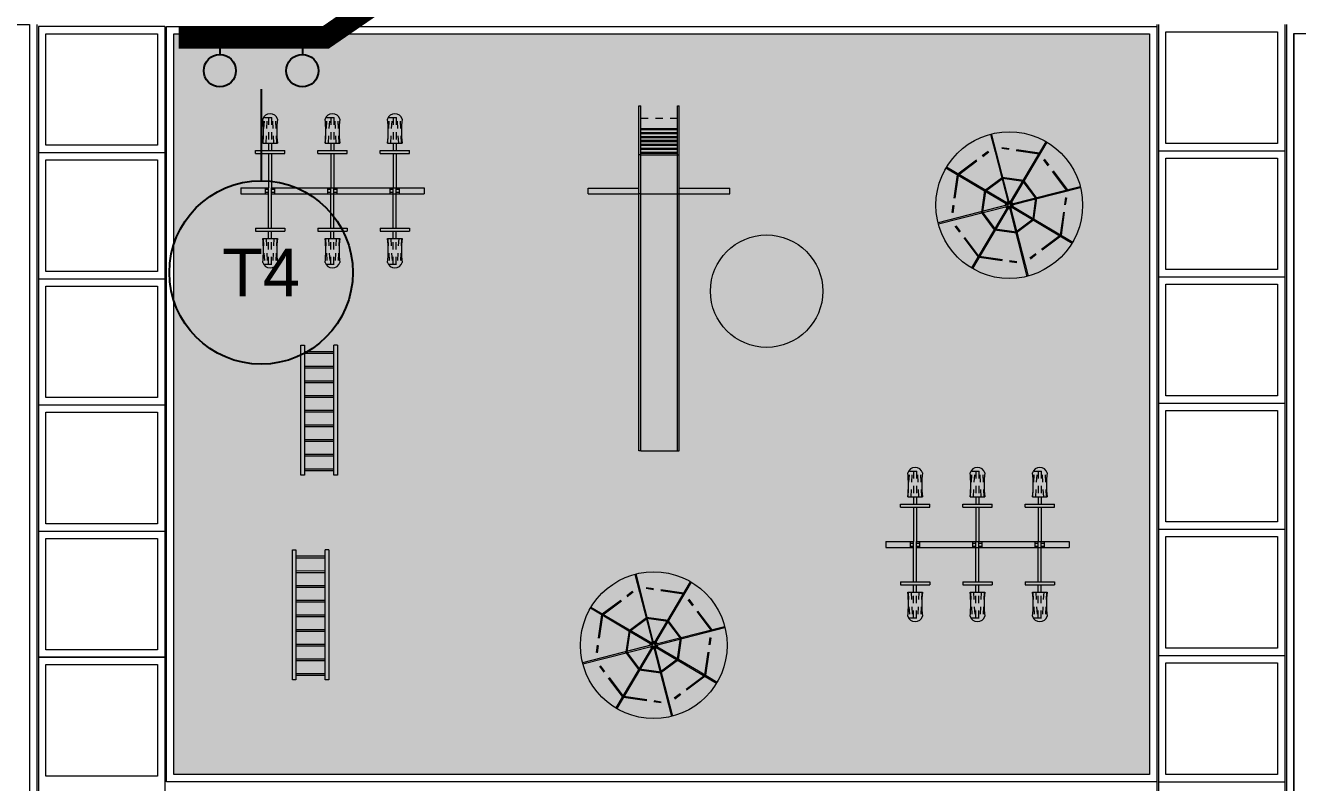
# Model space of a CAD drawing. Header units: metres. Extents: x 349075 to 349285, y 9281902 to 9282050.
# Drawn here: x 349116.26 to 349133.6, y 9281977.7 to 9281988.02 of the extents above; entities that cross this region are included whole.
import ezdxf
from ezdxf.enums import TextEntityAlignment as Align

# ---------------------------------------------------------------- set-up
doc = ezdxf.new("R2010")
doc.units = ezdxf.units.M
doc.header["$LTSCALE"] = 0.25
for name, pattern in [('DASHDOT', [3.556, 2.54, -0.508, 0, -0.508]), ('DASHED2', [0.762, 0.635, -0.127]), ('HIDDEN2', [0.1875, 0.125, -0.0625])]:
    doc.linetypes.add(name, pattern=pattern)
for name, color, linetype, lineweight in [('AREA-VERDE', 3, 'CONTINUOUS', 9), ('ARQ-FONDO', 253, 'CONTINUOUS', 9), ('CUNETAS-RED', 5, 'CONTINUOUS', 18), ('LLORAD-SIMB', 1, 'CONTINUOUS', 25), ('LLORAD-TEXTO', 1, 'CONTINUOUS', 25), ('LLORAD-TRAMO', 1, 'CONTINUOUS', 70)]:
    doc.layers.add(name, color=color, linetype=linetype, lineweight=lineweight)
doc.styles.get("Standard").update_dxf_attribs({"font": 'arial.ttf'})

# ---------------------------------------------------------------- blocks, each defined once
blk = doc.blocks.new('red drenaje')
at = {"layer": 'CUNETAS-RED', "lineweight": 0}
for p, q in [((-34.72, 70.028), (-34.72, 32.557)), ((-34.62, 70.028), (-34.62, 32.598)), ((-17.58, 70.028), (-17.58, 13.093)), ((-17.48, 69.905), (-17.48, 13.6))]:
    blk.add_line(p, q, dxfattribs=at)
for points in [[(-35.12, 70.028), (-34.72, 70.028), (-34.72, 32.557), (-35.12, 32.391), (-35.12, 70.028)], [(-17.48, 69.905), (-17.08, 69.905), (-17.08, 13.093), (-17.48, 13.093), (-17.48, 69.905)]]:
    blk.add_lwpolyline(points, dxfattribs=at)
blk = doc.blocks.new('BALAN')
at = {"layer": 'ARQ-FONDO', "linetype": 'HIDDEN2', "ltscale": 0.5}
for p, q in [((289.052, -151.472), (289.07, -151.122)), ((289.22, -151.122), (289.07, -151.122)), ((289.092, -151.472), (289.11, -151.122)), ((289.125, -151.122), (289.125, -151.472)), ((289.165, -151.122), (289.165, -151.472)), ((289.199, -151.472), (289.18, -151.122)), ((289.239, -151.472), (289.22, -151.122)), ((289.902, -151.472), (289.92, -151.122)), ((290.07, -151.122), (289.92, -151.122)), ((289.942, -151.472), (289.96, -151.122)), ((289.975, -151.122), (289.975, -151.472)), ((290.015, -151.122), (290.015, -151.472)), ((290.049, -151.472), (290.03, -151.122)), ((290.089, -151.472), (290.07, -151.122)), ((290.752, -151.472), (290.77, -151.122)), ((290.92, -151.122), (290.77, -151.122)), ((290.792, -151.472), (290.81, -151.122)), ((290.825, -151.122), (290.825, -151.472)), ((290.865, -151.122), (290.865, -151.472)), ((290.899, -151.472), (290.88, -151.122)), ((290.939, -151.472), (290.92, -151.122)), ((289.052, -152.772), (289.07, -153.122)), ((289.092, -152.772), (289.11, -153.122)), ((289.125, -153.122), (289.125, -152.772)), ((289.165, -153.122), (289.165, -152.772)), ((289.199, -152.772), (289.18, -153.122)), ((289.239, -152.772), (289.22, -153.122)), ((289.902, -152.772), (289.92, -153.122)), ((289.942, -152.772), (289.96, -153.122)), ((289.975, -153.122), (289.975, -152.772)), ((290.015, -153.122), (290.015, -152.772)), ((290.049, -152.772), (290.03, -153.122)), ((290.089, -152.772), (290.07, -153.122)), ((290.752, -152.772), (290.77, -153.122)), ((290.792, -152.772), (290.81, -153.122)), ((290.825, -153.122), (290.825, -152.772)), ((290.865, -153.122), (290.865, -152.772)), ((290.899, -152.772), (290.88, -153.122)), ((290.939, -152.772), (290.92, -153.122)), ((289.22, -153.122), (289.07, -153.122)), ((290.07, -153.122), (289.92, -153.122)), ((290.92, -153.122), (290.77, -153.122))]:
    blk.add_line(p, q, dxfattribs=at)
at = {"layer": 'ARQ-FONDO', "ltscale": 0.5}
for p, q in [((289.245, -151.472), (289.045, -151.472)), ((289.125, -151.472), (289.125, -151.572)), ((289.165, -151.472), (289.165, -151.572)), ((290.095, -151.472), (289.895, -151.472)), ((289.975, -151.472), (289.975, -151.572)), ((290.015, -151.472), (290.015, -151.572)), ((290.945, -151.472), (290.745, -151.472)), ((290.825, -151.472), (290.825, -151.572)), ((290.865, -151.472), (290.865, -151.572)), ((289.345, -151.572), (288.945, -151.572)), ((288.945, -151.612), (288.945, -151.572)), ((289.345, -151.612), (288.945, -151.612)), ((289.125, -151.612), (289.125, -151.902)), ((289.165, -151.612), (289.165, -151.902)), ((289.345, -151.612), (289.345, -151.572)), ((290.195, -151.572), (289.795, -151.572)), ((289.795, -151.612), (289.795, -151.572)), ((290.195, -151.612), (289.795, -151.612)), ((289.975, -151.612), (289.975, -151.902)), ((290.015, -151.612), (290.015, -151.902)), ((290.195, -151.612), (290.195, -151.572)), ((291.045, -151.572), (290.645, -151.572)), ((290.645, -151.612), (290.645, -151.572)), ((291.045, -151.612), (290.645, -151.612)), ((290.825, -151.612), (290.825, -151.902)), ((290.865, -151.612), (290.865, -151.902)), ((291.045, -151.612), (291.045, -151.572)), ((289.125, -151.902), (289.125, -152.164)), ((289.165, -151.902), (289.165, -152.164)), ((289.975, -151.902), (289.975, -152.164)), ((290.015, -151.902), (290.015, -152.164)), ((290.825, -151.902), (290.825, -152.164)), ((290.865, -151.902), (290.865, -152.164)), ((289.038, -152.08), (288.745, -152.08)), ((288.745, -152.164), (288.745, -152.08)), ((289.253, -152.08), (289.038, -152.08)), ((289.081, -152.08), (289.081, -152.164)), ((289.209, -152.08), (289.209, -152.164)), ((289.888, -152.08), (289.253, -152.08)), ((290.103, -152.08), (289.888, -152.08)), ((289.931, -152.08), (289.931, -152.164)), ((290.059, -152.08), (290.059, -152.164)), ((290.738, -152.08), (290.103, -152.08)), ((290.825, -152.08), (290.738, -152.08)), ((290.781, -152.08), (290.781, -152.164)), ((290.953, -152.08), (290.865, -152.08)), ((290.909, -152.08), (290.909, -152.164)), ((291.245, -152.08), (290.953, -152.08)), ((291.245, -152.164), (291.245, -152.08)), ((289.038, -152.164), (288.745, -152.164)), ((289.253, -152.164), (289.038, -152.164)), ((289.125, -152.102), (289.081, -152.102)), ((289.125, -152.142), (289.081, -152.142)), ((289.125, -152.342), (289.125, -152.164)), ((289.209, -152.102), (289.165, -152.102)), ((289.209, -152.142), (289.165, -152.142)), ((289.165, -152.342), (289.165, -152.164)), ((289.888, -152.164), (289.253, -152.164)), ((290.103, -152.164), (289.888, -152.164)), ((289.975, -152.102), (289.931, -152.102)), ((289.975, -152.142), (289.931, -152.142)), ((289.975, -152.342), (289.975, -152.164)), ((290.059, -152.102), (290.015, -152.102)), ((290.059, -152.142), (290.015, -152.142)), ((290.015, -152.342), (290.015, -152.164)), ((290.738, -152.164), (290.103, -152.164)), ((290.825, -152.164), (290.738, -152.164)), ((290.825, -152.102), (290.781, -152.102)), ((290.825, -152.142), (290.781, -152.142)), ((290.825, -152.342), (290.825, -152.164)), ((290.909, -152.102), (290.865, -152.102)), ((290.909, -152.142), (290.865, -152.142)), ((290.953, -152.164), (290.865, -152.164)), ((290.865, -152.342), (290.865, -152.164)), ((291.245, -152.164), (290.953, -152.164)), ((289.125, -152.632), (289.125, -152.342)), ((289.165, -152.632), (289.165, -152.342)), ((289.975, -152.632), (289.975, -152.342)), ((290.015, -152.632), (290.015, -152.342)), ((290.825, -152.632), (290.825, -152.342)), ((290.865, -152.632), (290.865, -152.342)), ((289.345, -152.632), (288.945, -152.632)), ((288.945, -152.632), (288.945, -152.672)), ((289.345, -152.672), (288.945, -152.672)), ((289.245, -152.772), (289.045, -152.772)), ((289.125, -152.772), (289.125, -152.672)), ((289.165, -152.772), (289.165, -152.672)), ((289.345, -152.632), (289.345, -152.672)), ((290.195, -152.632), (289.795, -152.632)), ((289.795, -152.632), (289.795, -152.672)), ((290.195, -152.672), (289.795, -152.672)), ((290.095, -152.772), (289.895, -152.772)), ((289.975, -152.772), (289.975, -152.672)), ((290.015, -152.772), (290.015, -152.672)), ((290.195, -152.632), (290.195, -152.672)), ((291.045, -152.632), (290.645, -152.632)), ((290.645, -152.632), (290.645, -152.672)), ((291.045, -152.672), (290.645, -152.672)), ((290.945, -152.772), (290.745, -152.772)), ((290.825, -152.772), (290.825, -152.672)), ((290.865, -152.772), (290.865, -152.672)), ((291.045, -152.632), (291.045, -152.672))]:
    blk.add_line(p, q, dxfattribs=at)
for centre, radius, start, end in [((289.145, -151.175), 0.104, 16.1363, 163.8637), ((287.762, -151.309), 1.293, 352.7646, 7.2354), ((290.528, -151.309), 1.293, 172.7646, 187.2354), ((289.995, -151.175), 0.104, 16.1363, 163.8637), ((288.612, -151.309), 1.293, 352.7646, 7.2354), ((291.378, -151.309), 1.293, 172.7646, 187.2354), ((290.845, -151.175), 0.104, 16.1363, 163.8637), ((289.462, -151.309), 1.293, 352.7646, 7.2354), ((292.228, -151.309), 1.293, 172.7646, 187.2354), ((287.762, -152.935), 1.293, 352.7646, 7.2354), ((290.528, -152.935), 1.293, 172.7646, 187.2354), ((288.612, -152.935), 1.293, 352.7646, 7.2354), ((291.378, -152.935), 1.293, 172.7646, 187.2354), ((289.462, -152.935), 1.293, 352.7646, 7.2354), ((292.228, -152.935), 1.293, 172.7646, 187.2354), ((289.145, -153.069), 0.104, 196.1363, 343.8637), ((289.995, -153.069), 0.104, 196.1363, 343.8637), ((290.845, -153.069), 0.104, 196.1363, 343.8637)]:
    blk.add_arc(centre, radius, start, end, dxfattribs=at)
blk = doc.blocks.new('TROM')
at = {"layer": 'ARQ-FONDO', "linetype": 'Continuous'}
for p, q in [((263.034, -158.589), (263.032, -157.608)), ((263.049, -158.589), (263.048, -157.608)), ((263.023, -158.6), (262.328, -157.907)), ((263.034, -158.589), (262.339, -157.896)), ((263.742, -157.894), (263.049, -158.589)), ((263.06, -158.6), (263.753, -157.905)), ((262.289, -158.601), (262.041, -158.601)), ((262.338, -158.617), (262.041, -158.617)), ((262.289, -158.601), (262.104, -158.601)), ((263.023, -158.6), (262.13, -158.601)), ((263.023, -158.616), (262.33, -159.31)), ((262.651, -158.616), (262.338, -158.617)), ((263.034, -158.627), (262.341, -159.321)), ((262.652, -158.616), (262.651, -158.616)), ((262.661, -158.616), (262.652, -158.616)), ((262.668, -158.616), (262.661, -158.616)), ((262.676, -158.616), (262.668, -158.616)), ((262.679, -158.616), (262.676, -158.616)), ((263.023, -158.616), (262.679, -158.616)), ((263.034, -158.627), (263.035, -159.608)), ((263.049, -158.627), (263.744, -159.32)), ((263.049, -158.627), (263.051, -159.608)), ((263.06, -158.6), (263.404, -158.6)), ((263.578, -159.132), (263.06, -158.616)), ((263.061, -158.616), (264.041, -158.614)), ((263.061, -158.616), (264.041, -158.614)), ((263.404, -158.6), (264.041, -158.599))]:
    blk.add_line(p, q, dxfattribs=at)
at = {"layer": 'ARQ-FONDO', "linetype": 'DASHDOT', "ltscale": 0.5}
for p, q in [((263.032, -157.788), (262.466, -158.023)), ((263.037, -157.8), (262.471, -158.035)), ((263.043, -157.8), (263.61, -158.034)), ((263.048, -157.788), (263.615, -158.021)), ((262.221, -158.602), (262.455, -158.034)), ((262.233, -158.607), (262.467, -158.039)), ((263.85, -158.604), (263.616, -158.039)), ((263.862, -158.599), (263.628, -158.034)), ((262.651, -158.609), (262.765, -158.332)), ((263.041, -158.217), (262.765, -158.332)), ((263.041, -158.231), (262.77, -158.344)), ((263.041, -158.217), (263.318, -158.332)), ((263.041, -158.231), (263.308, -158.342)), ((263.432, -158.607), (263.318, -158.332)), ((262.665, -158.608), (262.777, -158.337)), ((263.418, -158.607), (263.308, -158.342)), ((262.221, -158.617), (262.457, -159.183)), ((262.233, -158.612), (262.469, -159.178)), ((262.651, -158.609), (262.766, -158.884)), ((262.665, -158.608), (262.776, -158.874)), ((263.418, -158.607), (263.308, -158.874)), ((263.432, -158.607), (263.318, -158.884)), ((263.85, -158.61), (263.616, -159.177)), ((263.862, -158.615), (263.628, -159.181)), ((263.755, -159.308), (263.578, -159.132))]:
    blk.add_line(p, q, dxfattribs=at)
at = {"layer": 'ARQ-FONDO'}
for p, q in [((262.992, -158.6), (263.001, -158.579)), ((263.001, -158.637), (262.992, -158.616)), ((263.003, -158.58), (262.994, -158.6)), ((262.996, -158.597), (262.994, -158.597)), ((262.994, -158.616), (263.003, -158.636)), ((262.996, -158.619), (262.994, -158.619)), ((263.002, -158.583), (263, -158.582)), ((263.002, -158.633), (263, -158.634)), ((263.012, -158.568), (263.034, -158.559)), ((263.034, -158.657), (263.012, -158.648)), ((263.034, -158.561), (263.014, -158.569)), ((263.014, -158.647), (263.034, -158.655)), ((263.016, -158.568), (263.016, -158.566)), ((263.017, -158.648), (263.016, -158.65)), ((263.031, -158.562), (263.03, -158.56)), ((263.031, -158.654), (263.03, -158.656)), ((263.049, -158.559), (263.071, -158.568)), ((263.069, -158.569), (263.049, -158.561)), ((263.05, -158.588), (263.049, -158.589)), ((263.049, -158.655), (263.069, -158.647)), ((263.071, -158.648), (263.049, -158.657)), ((263.052, -158.562), (263.053, -158.56)), ((263.052, -158.654), (263.053, -158.656)), ((263.061, -158.616), (263.06, -158.616)), ((263.066, -158.568), (263.067, -158.566)), ((263.066, -158.648), (263.067, -158.65)), ((263.071, -158.568), (263.069, -158.569)), ((263.069, -158.569), (263.071, -158.568)), ((263.088, -158.6), (263.08, -158.58)), ((263.08, -158.636), (263.088, -158.616)), ((263.082, -158.637), (263.08, -158.636)), ((263.08, -158.636), (263.082, -158.637)), ((263.081, -158.583), (263.083, -158.582)), ((263.081, -158.633), (263.083, -158.634)), ((263.082, -158.579), (263.091, -158.6)), ((263.091, -158.616), (263.082, -158.637)), ((263.087, -158.597), (263.089, -158.597)), ((263.087, -158.618), (263.089, -158.619))]:
    blk.add_line(p, q, dxfattribs=at)
at = {"layer": 'ARQ-FONDO', "linetype": 'DASHDOT', "ltscale": 0.5}
for points in [[(262.766, -158.884), (263.042, -158.999)], [(262.776, -158.874), (263.042, -158.984)], [(263.042, -158.984), (263.308, -158.874)], [(263.042, -158.999), (263.318, -158.884)], [(262.468, -159.194), (263.035, -159.428)], [(262.473, -159.182), (263.04, -159.416)], [(263.045, -159.416), (263.612, -159.181)], [(263.05, -159.428), (263.617, -159.193)]]:
    blk.add_lwpolyline(points, dxfattribs=at)
at = {"layer": 'ARQ-FONDO', "linetype": 'Continuous'}
for centre, radius in [((263.041, -158.608), 1), ((263.042, -158.608), 0.0203)]:
    blk.add_circle(centre, radius, dxfattribs=at)
blk = doc.blocks.new('RESBALADERA')
at = {"layer": 'ARQ-FONDO', "lineweight": 0}
for p, q in [((0.517, 0.963), (0.592, 0.963)), ((0.517, 0.963), (0.517, 0.273)), ((0.592, 0.963), (0.592, 0.273)), ((-2.985, 0.273), (0.517, 0.273)), ((-2.985, 0.248), (-2.985, 0.273)), ((-2.985, 0.248), (0.517, 0.248)), ((-2.985, 0.248), (-2.985, -0.252)), ((0.517, 0.273), (1.047, 0.273)), ((0.517, 0.248), (0.517, 0.273)), ((0.517, 0.248), (0.517, -0.252)), ((0.517, 0.248), (1.047, 0.248)), ((1.047, 0.248), (1.047, 0.273)), ((1.047, 0.273), (1.715, 0.273)), ((1.047, 0.248), (1.047, -0.252)), ((1.047, 0.248), (1.715, 0.248)), ((1.071, 0.248), (1.071, -0.252)), ((1.086, 0.248), (1.086, -0.252)), ((1.125, 0.248), (1.125, -0.252)), ((1.14, 0.248), (1.14, -0.252)), ((1.178, 0.248), (1.178, -0.252)), ((1.193, 0.248), (1.193, -0.252)), ((1.232, 0.248), (1.232, -0.252)), ((1.247, 0.248), (1.247, -0.252)), ((1.285, 0.248), (1.285, -0.252)), ((1.3, 0.248), (1.3, -0.252)), ((1.339, 0.248), (1.339, -0.252)), ((1.354, 0.248), (1.354, -0.252)), ((1.392, 0.248), (1.392, -0.252)), ((1.407, 0.248), (1.407, -0.252)), ((1.407, 0.248), (1.407, -0.252)), ((1.715, 0.273), (1.715, 0.248)), ((-2.985, -0.252), (0.517, -0.252)), ((-2.985, -0.252), (-2.985, -0.277)), ((-2.985, -0.277), (0.517, -0.277)), ((0.517, -0.252), (1.047, -0.252)), ((0.517, -0.252), (0.517, -0.277)), ((0.517, -0.277), (0.517, -0.967)), ((0.517, -0.277), (1.047, -0.277)), ((0.592, -0.277), (0.592, -0.967)), ((1.047, -0.252), (1.047, -0.277)), ((1.047, -0.252), (1.715, -0.252)), ((1.047, -0.277), (1.715, -0.277)), ((1.715, -0.252), (1.715, -0.277)), ((0.517, -0.967), (0.592, -0.967))]:
    blk.add_line(p, q, dxfattribs=at)
at = {"layer": 'ARQ-FONDO', "linetype": 'DASHED2', "lineweight": 0, "ltscale": 0.1}
blk.add_line((1.546, 0.248), (1.546, -0.252), dxfattribs=at)
blk = doc.blocks.new('PASA')
at = {"layer": 'ARQ-FONDO', "ltscale": 0.5}
for p, q in [((294.726, -157.831), (294.726, -155.612)), ((294.726, -155.612), (294.787, -155.612)), ((294.787, -155.612), (294.787, -157.831)), ((295.286, -157.831), (295.286, -155.612)), ((295.347, -155.612), (295.286, -155.612)), ((295.347, -155.612), (295.286, -155.612)), ((295.347, -155.612), (295.347, -157.831)), ((294.787, -157.831), (294.726, -157.831)), ((295.347, -157.831), (295.286, -157.831))]:
    blk.add_line(p, q, dxfattribs=at)
for points in [[(295.286, -155.725), (294.787, -155.725)], [(295.286, -155.755), (294.787, -155.755)], [(295.286, -155.975), (294.787, -155.975)], [(295.286, -156.005), (294.787, -156.005)], [(295.286, -156.225), (294.787, -156.225)], [(295.286, -156.255), (294.787, -156.255)], [(295.286, -156.475), (294.787, -156.475)], [(295.286, -156.505), (294.787, -156.505)], [(295.286, -156.725), (294.787, -156.725)], [(295.286, -156.755), (294.787, -156.755)], [(295.286, -156.975), (294.787, -156.975)], [(295.286, -157.005), (294.787, -157.005)], [(295.286, -157.225), (294.787, -157.225)], [(295.286, -157.255), (294.787, -157.255)], [(295.286, -157.475), (294.787, -157.475)], [(295.286, -157.505), (294.787, -157.505)], [(295.286, -157.725), (294.787, -157.725)], [(295.286, -157.755), (294.787, -157.755)]]:
    blk.add_lwpolyline(points, dxfattribs=at)

msp = doc.modelspace()

# ---------------------------------------------------------------- hatches: boundary and pattern name
at = {"layer": 'AREA-VERDE', "lineweight": 0, "true_color": 0xc4e4b2, "transparency": 33554610}
h = msp.add_hatch(color=3, dxfattribs=at)
h.dxf.hatch_style = 1
h.paths.add_polyline_path([(349131.585, 9281987.904), (349118.285, 9281987.904), (349118.285, 9281977.809), (349131.585, 9281977.809)])

# ---------------------------------------------------------------- linework, layer by layer
at = {"layer": 'ARQ-FONDO'}
for p, q in [((349116.44, 9281988.004), (349116.44, 9281950.624)), ((349118.16, 9281988.004), (349116.44, 9281988.004)), ((349118.16, 9281988.004), (349118.16, 9281966.099)), ((349131.685, 9281988.029), (349131.685, 9281950.624)), ((349131.71, 9281988.029), (349131.71, 9281950.624)), ((349133.43, 9281988.029), (349133.43, 9281928.845)), ((349116.44, 9281986.284), (349118.16, 9281986.284)), ((349131.71, 9281986.309), (349133.43, 9281986.309)), ((349116.44, 9281984.564), (349118.16, 9281984.564)), ((349131.71, 9281984.589), (349133.43, 9281984.589)), ((349116.44, 9281982.844), (349118.16, 9281982.844)), ((349131.71, 9281982.869), (349133.43, 9281982.869)), ((349116.44, 9281981.124), (349118.16, 9281981.124)), ((349131.71, 9281981.149), (349133.43, 9281981.149)), ((349116.44, 9281979.411), (349118.16, 9281979.411)), ((349116.44, 9281979.404), (349118.16, 9281979.404)), ((349131.71, 9281979.429), (349133.43, 9281979.429)), ((349131.71, 9281977.709), (349133.43, 9281977.709))]:
    msp.add_line(p, q, dxfattribs=at)
for points in [[(349118.185, 9281988.004), (349131.685, 9281988.004), (349131.685, 9281977.709), (349118.185, 9281977.709)], [(349116.54, 9281986.384), (349116.54, 9281987.904), (349118.06, 9281987.904), (349118.06, 9281986.384)], [(349118.285, 9281987.904), (349131.585, 9281987.904), (349131.585, 9281977.809), (349118.285, 9281977.809)], [(349131.81, 9281986.409), (349131.81, 9281987.929), (349133.33, 9281987.929), (349133.33, 9281986.409)], [(349116.54, 9281984.664), (349116.54, 9281986.184), (349118.06, 9281986.184), (349118.06, 9281984.664)], [(349131.81, 9281984.689), (349131.81, 9281986.209), (349133.33, 9281986.209), (349133.33, 9281984.689)], [(349131.81, 9281982.969), (349131.81, 9281984.489), (349133.33, 9281984.489), (349133.33, 9281982.969)], [(349116.54, 9281982.944), (349116.54, 9281984.464), (349118.06, 9281984.464), (349118.06, 9281982.944)], [(349131.81, 9281981.249), (349131.81, 9281982.769), (349133.33, 9281982.769), (349133.33, 9281981.249)], [(349116.54, 9281981.224), (349116.54, 9281982.744), (349118.06, 9281982.744), (349118.06, 9281981.224)], [(349116.54, 9281979.504), (349116.54, 9281981.024), (349118.06, 9281981.024), (349118.06, 9281979.504)], [(349131.81, 9281979.529), (349131.81, 9281981.049), (349133.33, 9281981.049), (349133.33, 9281979.529)], [(349116.54, 9281977.784), (349116.54, 9281979.304), (349118.06, 9281979.304), (349118.06, 9281977.784)], [(349131.81, 9281977.809), (349131.81, 9281979.329), (349133.33, 9281979.329), (349133.33, 9281977.809)]]:
    msp.add_lwpolyline(points, close=True, dxfattribs=at)
msp.add_circle((349126.366, 9281984.395, -684.918), 0.766, dxfattribs=at)
at = {"layer": 'LLORAD-SIMB'}
for p, q in [((349118.912, 9281987.85), (349118.912, 9281987.62)), ((349120.037, 9281987.85), (349120.037, 9281987.62))]:
    msp.add_line(p, q, dxfattribs=at)
for centre in [(349118.912, 9281987.4), (349120.037, 9281987.4)]:
    msp.add_circle(centre, 0.22, dxfattribs=at)
at = {"layer": 'LLORAD-TEXTO'}
msp.add_line((349119.475, 9281987.15), (349119.475, 9281985.9), dxfattribs=at)
msp.add_circle((349119.475, 9281984.65), 1.25, dxfattribs=at)
at = {"layer": 'LLORAD-TRAMO', "const_width": 0.3}
msp.add_lwpolyline([(349121.15, 9281988.4), (349120.35, 9281987.85), (349120.1, 9281987.85), (349119.85, 9281987.85), (349119.6, 9281987.85), (349119.35, 9281987.85), (349119.1, 9281987.85), (349118.85, 9281987.85), (349118.6, 9281987.85), (349118.35, 9281987.85)], dxfattribs=at)

# ---------------------------------------------------------------- block references
at = {"layer": 'ARQ-FONDO', "rotation": 90}
msp.add_blockref('RESBALADERA', (349124.898, 9281985.205, 0), dxfattribs=at)
at = {"layer": 'ARQ-FONDO', "linetype": 'ByBlock', "lineweight": 9, "extrusion": (0.000294075, 5.77194e-06, -1), "xscale": -1, "zscale": -1, "rotation": 210.6939521265874}
for p in [(-349274.888, 9281714.909, 156.245), (-349270.041, 9281708.911, 156.244)]:
    msp.add_blockref('TROM', p, dxfattribs=at)
at = {"layer": 'ARQ-FONDO', "linetype": 'ByBlock', "lineweight": 9, "extrusion": (2.6e-15, 7.46187e-06, -1), "xscale": -1, "zscale": -1, "rotation": 180}
msp.add_blockref('BALAN', (-349410.442, 9281833.641, 69.305), dxfattribs=at)
at = {"layer": 'ARQ-FONDO', "linetype": 'ByBlock', "lineweight": 9, "extrusion": (0.000294075, 5.77194e-06, -1), "xscale": -0.8000000000000003, "zscale": -0.8000000000000003, "rotation": 0.0043953255328955}
for p, yscale in [((-348884.232, 9282108.167, 156.242), 0.8000000000000079), ((-348884.115, 9282105.378, 156.242), 0.8000000000000074)]:
    msp.add_blockref('PASA', p, dxfattribs=dict(at, yscale=yscale))
at = {"layer": 'ARQ-FONDO', "linetype": 'ByBlock', "lineweight": 9, "extrusion": (2.4e-15, 7.46187e-06, -1), "xscale": -1, "zscale": -1, "rotation": 180}
msp.add_blockref('BALAN', (-349419.235, 9281828.819, 69.261), dxfattribs=at)
at = {"layer": 'CUNETAS-RED', "lineweight": 30}
msp.add_blockref('red drenaje', (349151.035, 9281918.001), dxfattribs=at)

# ---------------------------------------------------------------- texts
at = {"layer": 'LLORAD-TEXTO'}
msp.add_text('T4', height=0.65, dxfattribs=at).set_placement((349119.475, 9281984.65), align=Align.MIDDLE_CENTER)

doc.saveas('drawing.dxf')
